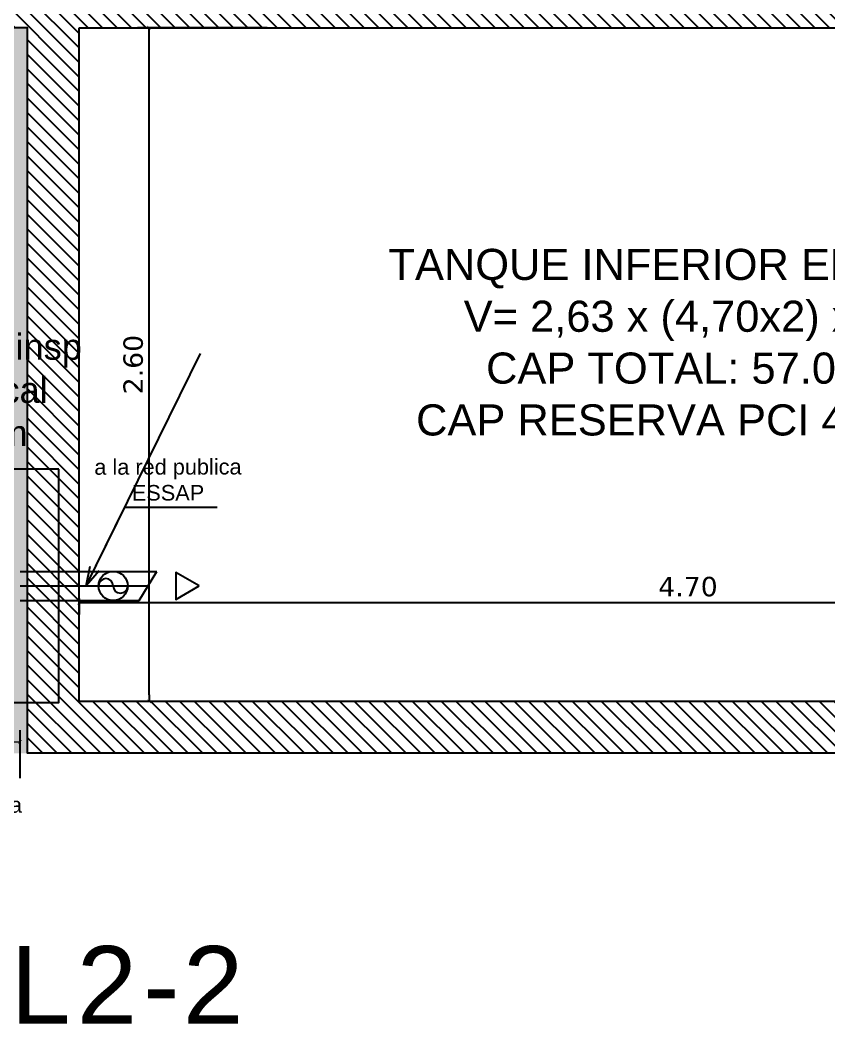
# Model space of a CAD drawing. Header units: metres. Extents: x 126 to 596, y -539 to -70.
# Drawn here: x 342.8 to 345.923, y -404.264 to -400.386 of the extents above; entities that cross this region are included whole.
import ezdxf

# ---------------------------------------------------------------- set-up
doc = ezdxf.new("R2010")
doc.units = ezdxf.units.M
doc.header["$LTSCALE"] = 10
doc.linetypes.add('CENTRO', pattern=[2, 1.25, -0.25, 0.25, -0.25])
doc.linetypes.add('CONTINUA', pattern=[0])
for name, color, linetype in [('-SAN 02', 2, 'Continuous'), ('-SAN 8', 8, 'CENTRO'), ('-SAN accesorios', 1, 'Continuous'), ('-SAN DC Tx', 2, 'Continuous'), ('-SAN DP Accesorios', 1, 'Continuous'), ('-SAN DP Tx', 2, 'Continuous'), ('-SAN VENT', 72, 'Continuous'), ('2', 2, 'Continuous'), ('A- Hatch Hormigon', 255, 'Continuous'), ('TCOTA', 1, 'Continuous'), ('Texto', 3, 'Continuous')]:
    doc.layers.add(name, color=color, linetype=linetype)
doc.layers.add('-SAN AC acotar', color=1, linetype='CONTINUA', lineweight=5)
doc.styles.add('Arial', font='arial.ttf')
doc.styles.add('T12', font='romans.shx', dxfattribs={"height": 0.12})
doc.styles.add('Verdana', font='verdana.ttf')
doc.dimstyles.new('ST-COTA-25', dxfattribs={"dimscale": 0.25, "dimtxt": 0.3, "dimasz": 0.1, "dimexe": 0.18, "dimexo": 0.0625, "dimgap": 0.09, "dimtad": 1, "dimzin": 1, "dimdsep": 46, "dimtxsty": 'Verdana', "dimblk1": 'COTA_N', "dimblk2": 'COTA_N', "dimsah": 1, "dimcen": 0.09, "dimclrd": 8, "dimclre": 8, "dimclrt": 7, "dimadec": 0, "dimazin": 0, "dimtfac": 1, "dimtix": 1, "dimtmove": 0, "dimatfit": 3, "dimldrblk": 'COTA_N', "dimfxl": 0.18, "dimtolj": 1, "dimtzin": 0, "dimarcsym": 0})
doc.dimstyles.get("Standard").update_dxf_attribs({"dimtxt": 0.2, "dimasz": 0.2, "dimexe": 0.18, "dimexo": 0.0625, "dimgap": 0.05, "dimtad": 1, "dimjust": 2, "dimzin": 0, "dimdsep": 46, "dimtxsty": 'Standard', "dimblk": 'OPEN90', "dimcen": 0.12, "dimse1": 1, "dimse2": 1, "dimsd1": 1, "dimadec": 0, "dimazin": 0, "dimtfac": 1, "dimtofl": 0, "dimtmove": 0, "dimatfit": 0, "dimldrblk": 'OPEN90', "dimfxl": 1, "dimtolj": 1, "dimtzin": 0, "dimarcsym": 0})

# ---------------------------------------------------------------- blocks, each defined once
blk = doc.blocks.new('COTA_N')
for p, q in [((-1, 0), (0, 0)), ((0, 0.5), (0, -0.5))]:
    blk.add_line(p, q)
at = {"color": 3, "const_width": 0.065}
blk.add_lwpolyline([(0.14, 0.14), (0.28, 0.28), (0, 0), (-0.14, -0.14), (-0.28, -0.28)], dxfattribs=at)
blk = doc.blocks.new('*D75')
at = {"layer": 'Defpoints', "color": 0, "transparency": 16777216}
for p in [(276.9307, -13.1258, 0), (277.4019, -13.1258, 0), (277.0811, -15.7258, 0)]:
    blk.add_point(p, dxfattribs=at)
at = {"layer": 'TCOTA', "color": 8, "lineweight": -2, "transparency": 16777216}
for p, q in [((277.3863, -13.1258, 0), (276.8857, -13.1258, 0)), ((276.9307, -15.7008, 0), (276.9307, -13.1508, 0)), ((277.0655, -15.7258, 0), (276.8857, -15.7258, 0))]:
    blk.add_line(p, q, dxfattribs=at)
at = {"layer": 'TCOTA', "color": 8, "lineweight": -2, "transparency": 16777216, "xscale": 0.025, "yscale": 0.025, "zscale": 0.025}
for p, rotation in [((276.9307, -13.1258, 0), 90), ((276.9307, -15.7258, 0), 270)]:
    blk.add_blockref('COTA_N', p, dxfattribs=dict(at, rotation=rotation))
at = {"layer": 'TCOTA', "color": 7, "transparency": 16777216, "insert": (276.8692, -14.4258, 0), "char_height": 0.075, "attachment_point": 5, "rotation": 90, "style": 'Verdana'}
blk.add_mtext('\\A1;2.60', dxfattribs=at)
blk = doc.blocks.new('*D78')
at = {"layer": 'Defpoints', "color": 0, "transparency": 16777216}
for p in [(281.3609, -14.6054, 0), (276.6605, -15.313, 0), (276.6605, -15.3446, 0)]:
    blk.add_point(p, dxfattribs=at)
at = {"layer": 'TCOTA', "color": 8, "lineweight": -2, "transparency": 16777216}
for p, q in [((281.3609, -14.621, 0), (281.3609, -15.3896, 0)), ((276.6605, -15.3287, 0), (276.6605, -15.3896, 0)), ((281.3359, -15.3446, 0), (276.6855, -15.3446, 0))]:
    blk.add_line(p, q, dxfattribs=at)
at = {"layer": 'TCOTA', "color": 8, "lineweight": -2, "transparency": 16777216, "xscale": 0.025, "yscale": 0.025, "zscale": 0.025, "rotation": 180}
blk.add_blockref('COTA_N', (276.6605, -15.3446, 0), dxfattribs=at)
at = {"layer": 'TCOTA', "color": 8, "lineweight": -2, "transparency": 16777216, "xscale": 0.025, "yscale": 0.025, "zscale": 0.025}
blk.add_blockref('COTA_N', (281.3609, -15.3446, 0), dxfattribs=at)
at = {"layer": 'TCOTA', "color": 7, "transparency": 16777216, "insert": (279.0107, -15.2831, 0), "char_height": 0.075, "attachment_point": 5, "style": 'Verdana'}
blk.add_mtext('\\A1;4.70', dxfattribs=at)
blk = doc.blocks.new('*D1084')
at = {"layer": '-SAN AC acotar', "color": 8, "lineweight": -2, "transparency": 16777216}
for p, q in [((465.0791, -14.7765), (465.0791, -14.5909)), ((465.6791, -14.7765), (465.6791, -14.5909)), ((465.1041, -14.6359), (465.6541, -14.6359))]:
    blk.add_line(p, q, dxfattribs=at)
at = {"layer": 'Defpoints', "color": 0, "transparency": 16777216}
for p in [(465.6791, -14.6359), (465.0791, -14.7921), (465.6791, -14.7921)]:
    blk.add_point(p, dxfattribs=at)
at = {"layer": '-SAN AC acotar', "color": 8, "lineweight": -2, "transparency": 16777216, "xscale": 0.025, "yscale": 0.025, "zscale": 0.025, "rotation": 180}
blk.add_blockref('COTA_N', (465.0791, -14.6359), dxfattribs=at)
at = {"layer": '-SAN AC acotar', "color": 8, "lineweight": -2, "transparency": 16777216, "xscale": 0.025, "yscale": 0.025, "zscale": 0.025}
blk.add_blockref('COTA_N', (465.6791, -14.6359), dxfattribs=at)
at = {"layer": '-SAN AC acotar', "transparency": 16777216, "insert": (465.3791, -14.5744), "char_height": 0.075, "attachment_point": 5, "style": 'Verdana'}
blk.add_mtext('\\A1;0.60', dxfattribs=at)
blk = doc.blocks.new('eterhhe')
at = {"layer": '-SAN accesorios'}
blk.add_circle((393.813, 134.4408), 0.075, dxfattribs=at)
for centre, start, end in [((393.7755, 134.4408), 0, 180), ((393.8505, 134.4408), 180, 0)]:
    blk.add_arc(centre, 0.0375, start, end, dxfattribs=at)
blk = doc.blocks.new('_Open90')
at = {"color": 0, "linetype": 'ByBlock', "lineweight": -2}
for p, q in [((0, 0), (-1, 0)), ((-0.5, 0.5), (0, 0)), ((0, 0), (-0.5, -0.5))]:
    blk.add_line(p, q, dxfattribs=at)
blk = doc.blocks.new('H')
at = {"layer": '-SAN 8', "transparency": 33554508}
h = blk.add_hatch(dxfattribs=at)
h.set_pattern_fill('AR-PARQ1', color=256, scale=0.0015, angle=45, style=0)
h.set_pattern_definition([(135, (-66.3667, 6.0953), (-0.64657844, 0), [0.4572, -0.4572]), (135, (-66.3128, 6.1492), (-0.64657844, 0), [0.4572, -0.4572]), (135, (-66.25893, 6.20307), (-0.64657844, 0), [0.4572, -0.4572]), (135, (-66.20505, 6.25695), (-0.64657844, 0), [0.4572, -0.4572]), (135, (-66.15116, 6.31083), (-0.64657844, 0), [0.4572, -0.4572]), (135, (-66.0973, 6.3647), (-0.64657844, 0), [0.4572, -0.4572]), (135, (-66.0434, 6.4186), (-0.64657844, 0), [0.4572, -0.4572]), (45, (-66.69, 6.4186), (0.64657844, 0), [0.4572, -0.4572]), (45, (-66.74386, 6.4725), (0.64657844, 0), [0.4572, -0.4572]), (45, (-66.79774, 6.52636), (0.64657844, 0), [0.4572, -0.4572]), (45, (-66.85162, 6.58024), (0.64657844, 0), [0.4572, -0.4572]), (45, (-66.9055, 6.6341), (0.64657844, 0), [0.4572, -0.4572]), (45, (-66.9594, 6.688), (0.64657844, 0), [0.4572, -0.4572]), (45, (-67.01327, 6.7419), (0.64657844, 0), [0.4572, -0.4572])])
h.paths.add_polyline_path([(276.4605, -13.1283), (270.7725, -13.1283), (270.7725, -15.9258), (276.4605, -15.9258)])
h.paths.add_polyline_path([(304.3237, -13.1259), (286.4612, -13.1259), (286.4612, -15.9258), (304.3237, -15.9258)])
at = {"layer": 'A- Hatch Hormigon', "transparency": 33554687}
h = blk.add_hatch(dxfattribs=at)
h.set_pattern_fill('ANSI31', color=1, scale=0.0125, angle=-90)
h.set_pattern_definition([(315, (-66.36805, 367.439185), (0.0280633004, 0.0280633004), [])])
h.paths.add_polyline_path([(271.0821, -12.9249), (270.7861, -12.9249), (270.7861, -13.1258), (271.0821, -13.1258)])
h.paths.add_polyline_path([(304.265, -12.9249), (271.0821, -12.9249), (271.0821, -13.1258), (276.4612, -13.1258), (276.4605, -15.9258), (286.4612, -15.9258), (286.4612, -13.1249), (304.265, -13.1249)])
h.paths.add_polyline_path([(280.7611, -12.9259), (281.3934, -12.9259), (281.3934, -12.9639), (280.7268, -12.9639), (280.7268, -12.9259)], flags=16)
h.paths.add_polyline_path([(276.6605, -13.1258), (281.3609, -13.1258), (281.3609, -15.7258), (276.6605, -15.7258)], flags=16)
h.paths.add_polyline_path([(281.5267, -12.9639), (281.5267, -12.9259), (282.1607, -12.9259), (282.1607, -12.9258), (282.1932, -12.9258), (282.1932, -12.9639)], flags=16)
h.paths.add_polyline_path([(281.5609, -13.1266), (286.2612, -13.1266), (286.2612, -15.7258), (281.5609, -15.7258)], flags=16)
h.paths.add_polyline_path([(277.8259, -14.7731), (280.531, -14.7731), (280.531, -13.9196), (277.8259, -13.9196)], flags=8)
at = {"color": 5}
blk.add_lwpolyline([(270.7861, -12.9249), (304.265, -12.9249), (304.265, -13.1249), (286.4612, -13.1249), (286.4612, -15.9258), (276.4605, -15.9258), (276.4612, -13.1258), (270.7861, -13.1258), (270.7861, -12.9249)], dxfattribs=at)
blk.add_lwpolyline([(276.6605, -13.1258), (281.3609, -13.1258), (281.3609, -15.7258), (276.6605, -15.7258)], close=True, dxfattribs=at)
at = {"layer": '2', "insert": (279.1767, -13.9793, 0), "char_height": 0.12, "width": 2.906936, "attachment_point": 2, "style": 'T12'}
blk.add_mtext('{\\fArial|b0|i0|c0|p34;TANQUE INFERIOR ENTERRADO \\PV= 2,63 x (4,70x2) x h: 2,60\\PCAP TOTAL: 57.000 LTS\\PCAP RESERVA PCI 45.000 LTS}', dxfattribs=at)
at = {"layer": 'TCOTA'}
for base, p1, p2, angle, picture, middle in [((276.9307, -13.1258, 0), (277.0811, -15.7258, 0), (277.4019, -13.1258, 0), 90, '*D75', (276.8692, -14.4258, 0)), ((276.6605, -15.3446, 0), (281.3609, -14.6054, 0), (276.6605, -15.313, 0), 180, '*D78', (279.0107, -15.2831, 0))]:
    dim = blk.add_linear_dim(base=base, p1=p1, p2=p2, angle=angle, dimstyle='ST-COTA-25', dxfattribs=at)
    dim.commit()
    dim.dimension.update_dxf_attribs({"geometry": picture, "text_midpoint": middle})
blk = doc.blocks.new('CAMARA SEPTICA 100')
at = {"layer": '-SAN 02'}
blk.add_lwpolyline([(465.8291, -13.5844), (464.9291, -13.5844), (464.9291, -14.4844), (465.8291, -14.4844), (465.8291, -13.5844)], dxfattribs=at)
at = {"layer": '-SAN 8', "ltscale": 3}
blk.add_line((465.6791, -14.0344), (466.1732, -14.0344), dxfattribs=at)
at = {"layer": '-SAN DC Tx'}
for p, q in [((465.6791, -13.9782), (466.2071, -13.9782)), ((466.1394, -14.0907), (466.2071, -13.9782)), ((465.6791, -14.0907), (466.1394, -14.0907))]:
    blk.add_line(p, q, dxfattribs=at)
blk.add_lwpolyline([(466.3704, -14.0344), (466.2802, -13.9824), (466.2802, -14.0865)], close=True, dxfattribs=at)
at = {"layer": '-SAN VENT', "xscale": 0.75, "yscale": 0.75, "zscale": 0.75}
blk.add_blockref('eterhhe', (170.6786, -114.865), dxfattribs=at)
at = {"layer": '-SAN DC Tx', "insert": (465.4247, -13.0614), "char_height": 0.1, "width": 1.575827, "attachment_point": 2, "style": 'Arial'}
blk.add_mtext('\\A1;Camara de insp\\PDes cloacal \\P60x60cm', dxfattribs=at)
at = {"layer": '-SAN DC Tx', "char_height": 0.06, "width": 1.369063, "attachment_point": 8, "rotation": 0.1255, "style": 'Arial'}
for s, insert in [('\\A1;a la red publica \\PESSAP', (466.2502, -13.7057)), ('\\A1;caño de salida \\P%%C100mm', (465.4168, -15.0124))]:
    blk.add_mtext(s, dxfattribs=dict(at, insert=insert))
at = {"layer": '-SAN AC acotar'}
dim = blk.add_linear_dim(base=(465.6791, -14.6359), p1=(465.0791, -14.7921), p2=(465.6791, -14.7921), dimstyle='ST-COTA-25', dxfattribs=at)
dim.commit()
dim.dimension.update_dxf_attribs({"geometry": '*D1084', "text_midpoint": (465.3791, -14.5744)})
at = {"layer": '-SAN DP Tx'}
blk.add_leader([(465.9344, -14.0344), (466.084, -13.7303), (466.4405, -13.7303)], dimstyle='Standard', override={"dimscale": 0.5, "dimtxt": 0.2, "dimasz": 0.15, "dimexe": 0, "dimexo": 0, "dimgap": 0.1, "dimtih": 0, "dimtoh": 0, "dimcen": 0.1, "dimse1": 1, "dimse2": 1, "dimclrd": 2, "dimclre": 256, "dimtix": 1, "dimtofl": 1, "dimtmove": 2, "dimldrblk": 'Open30'}, dxfattribs=at)

msp = doc.modelspace()

# ---------------------------------------------------------------- block references
at = {"layer": '-SAN DP Accesorios'}
msp.add_blockref('CAMARA SEPTICA 100', (-122.8789, -388.5355, 0), dxfattribs=at)
msp.add_blockref('H', (66.368, -387.2899, 0))

# ---------------------------------------------------------------- texts
at = {"layer": 'Texto', "color": 6, "insert": (337.1538, -403.9595, 0), "char_height": 0.4, "width": 12.010779, "attachment_point": 1, "line_spacing_factor": 0.72, "style": 'Arial'}
msp.add_mtext('{\\H0.75x;\\T1.1;CORTE LONGITUDINAL CL2-2}', dxfattribs=at)

doc.saveas('drawing.dxf')
